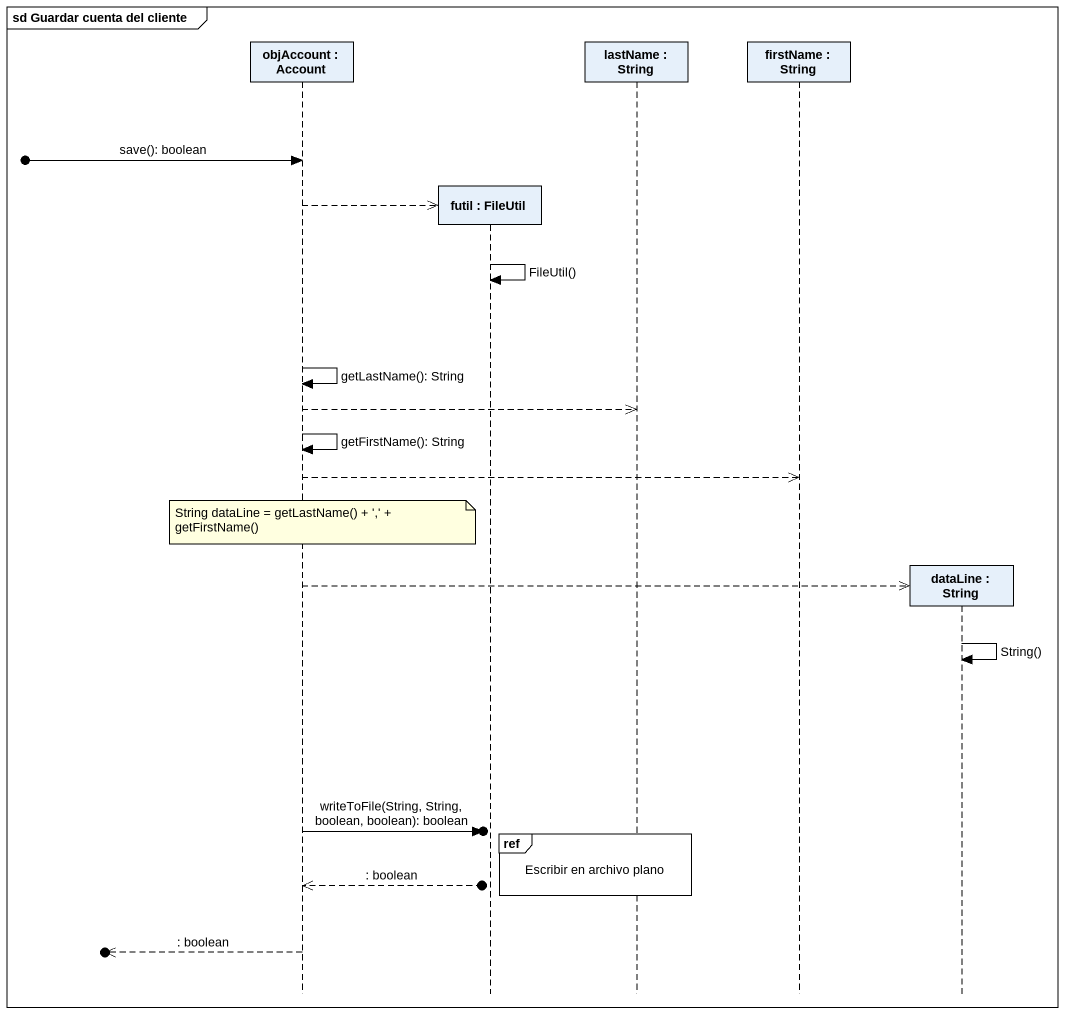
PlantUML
@startuml
mainframe sd Guardar cuenta del cliente
hide footbox
participant "objAccount : Account" as objAccount
participant "futil : FileUtil" as futil
participant "lastName : String" as lastName
participant "firstName : String" as firstName
participant "dataLine : String" as dataLine

[o-> objAccount : save(): boolean
objAccount -->> futil **
futil -> futil : FileUtil()
objAccount -> objAccount : getLastName(): String
objAccount -->> lastName
objAccount -> objAccount : getFirstName(): String
objAccount -->> firstName
note over objAccount : String dataLine = getLastName() + ',' + getFirstName()
objAccount -->> dataLine **
dataLine -> dataLine : String()
objAccount ->o] : writeToFile(String, String, boolean, boolean): boolean
ref over lastName : Escribir en archivo plano
objAccount <<--o] : : boolean
[o<<-- objAccount : : boolean
@enduml
